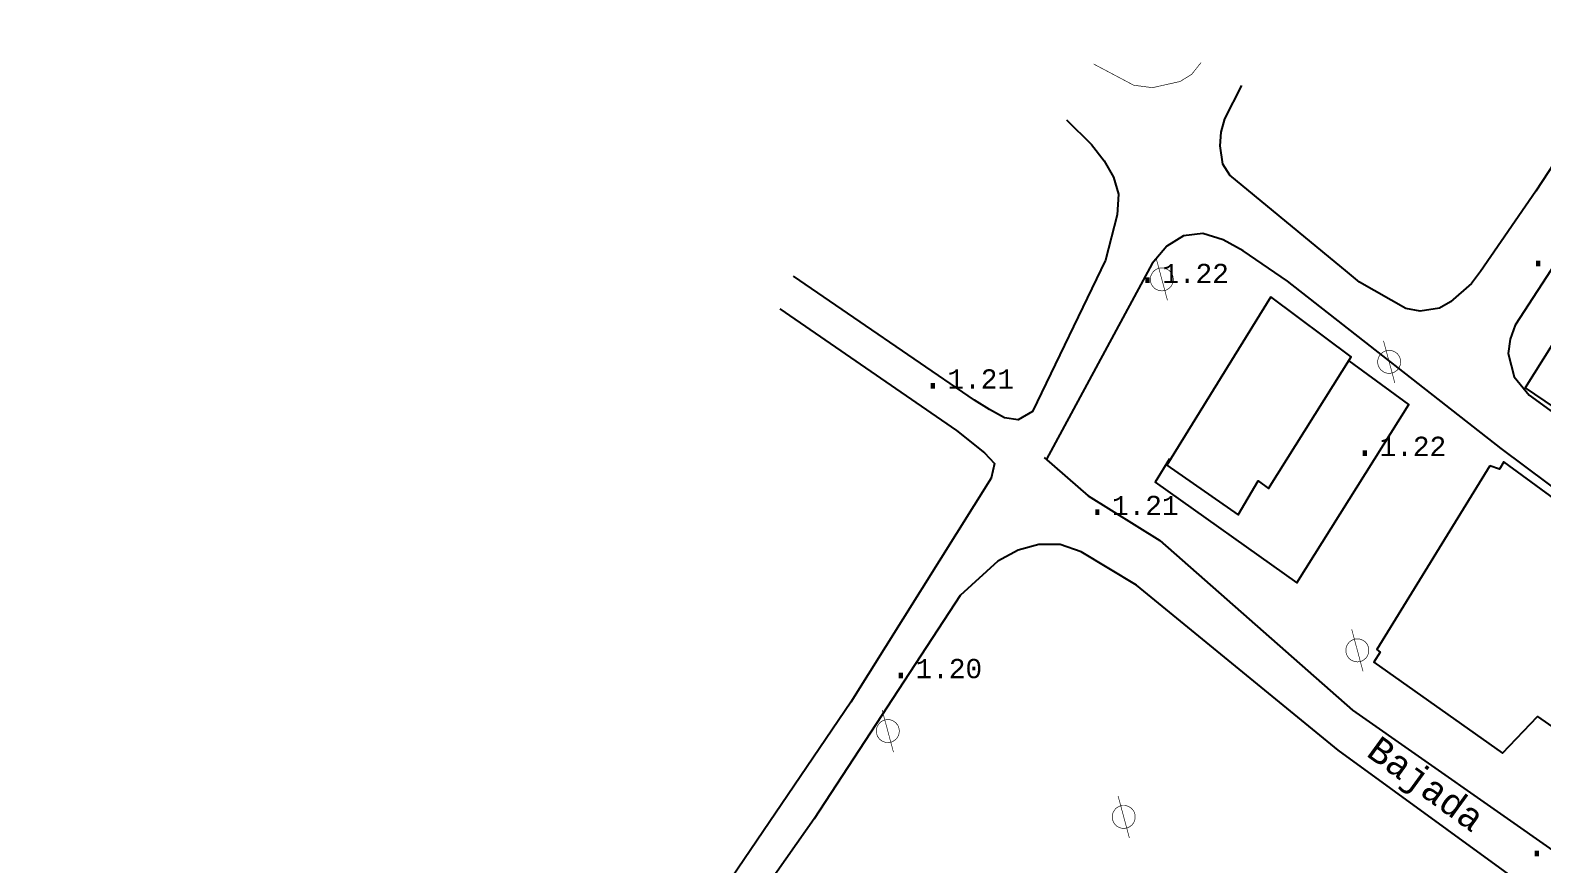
# Model space of a CAD drawing. Extents: x 743300 to 744100, y 4405700 to 4406200.
# Drawn here: x 743359.2 to 743477, y 4405763.3 to 4405828.3 of the extents above; entities that cross this region are included whole.
import ezdxf

# ---------------------------------------------------------------- set-up
doc = ezdxf.new("R2010")
doc.units = 0
doc.header["$MEASUREMENT"] = 0
for name, color, linetype in [('2', 7, 'CONTINUOUS'), ('24', 7, 'CONTINUOUS'), ('41', 7, 'CONTINUOUS'), ('50', 7, 'CONTINUOUS'), ('51', 7, 'CONTINUOUS'), ('6', 7, 'CONTINUOUS'), ('8', 7, 'CONTINUOUS')]:
    doc.layers.add(name, color=color, linetype=linetype)
doc.styles.add('MONOTXT', font='monotxt', dxfattribs={"height": 0.2})

msp = doc.modelspace()

# ---------------------------------------------------------------- linework, layer by layer
at = {"layer": '2', "color": 7, "linetype": 'Continuous'}
msp.add_3dface([(744099.9999999999, 4405700), (744099.9999999999, 4406200), (743299.9999999999, 4406200), (743299.9999999999, 4405700)], dxfattribs=at)
at = {"layer": '41', "color": 1, "linetype": 'Continuous', "extrusion": (0.587701494184418, 0.8090778415785483, 0), "const_width": 0.05, "elevation": 4001553.866756}
msp.add_lwpolyline([(1987750.169223117, 7.98), (1987746.374779812, 3.94)], dxfattribs=at)
at = {"layer": '41', "color": 1, "linetype": 'Continuous'}
for points in [[(743496.6299999999, 4405801.810000001, 8.15), (743498.6599999998, 4405805, 2.14), (743484.5300000001, 4405814.5, 2.64), (743475.67, 4405800.38, 2.34), (743489.9699999999, 4405790.71, 1.9), (743491.52, 4405792.53, 1.9)], [(743447.97, 4405794.85, 6.27), (743446.8299999998, 4405793.03, 3), (743457.8699999999, 4405785.2, 2.43), (743466.5999999999, 4405799.09, 2.27), (743461.97, 4405802.48, 6.43)]]:
    msp.add_polyline3d(points, dxfattribs=at)
at = {"layer": '51', "color": 1, "linetype": 'Continuous'}
for points in [[(743455.8499999999, 4405807.47, 6.02), (743447.76, 4405794.37, 6.01), (743453.2999999998, 4405790.5, 6.01), (743454.86, 4405793.13, 6.98), (743455.67, 4405792.55, 6.98), (743462.1099999999, 4405802.8, 6.43), (743455.8499999999, 4405807.47, 6.02)], [(743472.92, 4405794.32, 8.11), (743464.12, 4405780, 8.03), (743464.38, 4405779.79, 8.03), (743463.89, 4405779, 7.7), (743473.92, 4405771.91, 7.85), (743476.6299999999, 4405774.77, 8.98), (743482.83, 4405770.47, 6.68), (743489.9799999999, 4405782.32, 6.58), (743484.22, 4405786.310000001, 7.87), (743484.48, 4405786.95, 7.87), (743474.02, 4405794.63, 7.89), (743473.6699999998, 4405794.04, 8.09), (743472.92, 4405794.32, 8.11)]]:
    msp.add_polyline3d(points, dxfattribs=at)
at = {"layer": '6', "color": 7, "linetype": 'Continuous', "const_width": 0.05, "elevation": 1.52}
msp.add_lwpolyline([(743450.41, 4405825.73), (743449.69, 4405824.82), (743448.78, 4405824.26), (743446.6299999999, 4405823.78), (743445.1699999998, 4405823.97), (743442.05, 4405825.62)], dxfattribs=at)
at = {"layer": '6', "color": 7, "linetype": 'Continuous'}
for points in [[(743539.2099999998, 4405929.72, 1.89), (743540.2, 4405928.58, 1.89), (743541.0200000001, 4405927.21, 1.89), (743541.34, 4405925.52, 1.89), (743541.09, 4405923.48, 1.89), (743530.3599999999, 4405904.5, 1.88), (743519.91, 4405886.57, 1.94), (743509.5099999999, 4405868.91, 1.93), (743499.32, 4405850.94, 1.93), (743488.09, 4405833.44, 1.93), (743476.4999999999, 4405815.72, 1.92), (743472.2, 4405809.46, 1.92), (743471.49, 4405808.53, 1.92), (743469.8699999999, 4405807.09, 1.92), (743468.9899999999, 4405806.59, 1.92), (743467.5, 4405806.37, 1.92), (743466.39, 4405806.57, 1.92), (743462.76, 4405808.61, 1.19)], [(743462.76, 4405808.61, 1.19), (743461.8299999998, 4405809.4, 1.37), (743452.67, 4405816.96, 1.54), (743452.1199999999, 4405817.810000001, 1.54), (743451.9, 4405819.24, 1.54), (743451.98, 4405820.32, 1.52), (743452.2599999999, 4405821.36, 1.52), (743453.5899999999, 4405823.95, 1.52)], [(743439.9199999998, 4405821.27, 1.52), (743441.89, 4405819.36, 1.52), (743442.8599999999, 4405818.09, 1.47), (743443.5999999999, 4405816.8, 1.46), (743443.9799999999, 4405815.47, 1.46), (743443.87, 4405813.88, 1.46), (743442.97, 4405810.35, 1.44), (743437.2899999998, 4405798.55, 1.16), (743436.17, 4405797.89, 1.16), (743435.0899999999, 4405798.060000001, 1.16), (743433.92, 4405798.7, 1.16), (743432.7699999998, 4405799.44, 1.36), (743418.65, 4405809.08, 1.49)], [(743479.7800000001, 4405812.79, 2.18), (743474.9, 4405805.28, 2.18), (743474.4999999999, 4405804.17, 2.18), (743474.35, 4405803.06, 2.18), (743474.8299999998, 4405801.24, 2.18), (743475.98, 4405799.810000001, 2.16), (743489.1799999998, 4405790.22, 1.75)], [(743490.41, 4405783.27, 1.74), (743473.81, 4405795.65, 1.73), (743457.16, 4405808.71, 1.73), (743453.69, 4405811.07, 1.71), (743452.14, 4405811.92, 1.71), (743450.56, 4405812.42, 1.71), (743449.0599999998, 4405812.23, 1.68), (743447.74, 4405811.42, 1.65), (743446.5999999999, 4405810.08, 1.62), (743443.63, 4405804.55, 1.6), (743438.37, 4405794.84, 1.18)], [(743417.5899999999, 4405806.54, 1.49), (743431.3599999999, 4405797.060000001, 1.36), (743433.5499999998, 4405795.33, 1.36), (743434.31, 4405794.5, 1.36), (743434.0699999998, 4405793.35, 1.36), (743423.1199999999, 4405775.9, 1.3), (743411.37, 4405758.58, 1.44), (743398.7499999999, 4405741.560000001, 1.84), (743390.3099999998, 4405730.53, 1.83), (743389.3200000002, 4405729.98, 1.83), (743388.36, 4405730.9, 1.83), (743388.2800000001, 4405732.63, 1.83), (743391.9599999998, 4405752.48, 2.02), (743395.9599999998, 4405761.37, 2.02)], [(743438.18, 4405794.96, 1.37), (743441.6099999999, 4405791.96, 1.37), (743447.2, 4405788.5, 1.27), (743462.22, 4405775.26, 1.27), (743478.61, 4405763.78, 1.28)], [(743478.1, 4405759.8, 1.67), (743461.1099999999, 4405772.16, 1.71), (743445.38, 4405785, 1.55), (743441.07, 4405787.62, 1.46), (743439.4300000002, 4405788.19, 1.46), (743437.7699999998, 4405788.17, 1.46), (743436.1499999998, 4405787.75, 1.46), (743434.5799999998, 4405786.88, 1.46), (743431.64, 4405784.21, 1.46), (743420.25, 4405766.79, 1.37), (743408.23, 4405749.67, 1.47), (743396.53, 4405732.76, 1.79), (743391.4200000002, 4405724.68, 1.88), (743391.11, 4405723.72, 1.87), (743390.94, 4405721.91, 1.87), (743391.3999999998, 4405720.35, 1.87), (743392.3200000002, 4405718.89, 1.87), (743393.5999999999, 4405717.41, 1.87), (743410.16, 4405705.74, 1.8), (743418.0999999999, 4405700, 1.74)]]:
    msp.add_polyline3d(points, dxfattribs=at)
at = {"layer": '8', "color": 7, "linetype": 'Continuous', "const_width": 0.05}
for points, elevation in [([(743447.7999999998, 4405807.2), (743446.92, 4405810.48)], 9.38), ([(743447.8099999998, 4405809.61), (743447.76, 4405809.64), (743447.7, 4405809.66), (743447.65, 4405809.69), (743447.5999999999, 4405809.7), (743447.54, 4405809.72), (743447.4899999999, 4405809.72), (743447.43, 4405809.73), (743447.3799999999, 4405809.73), (743447.3200000002, 4405809.73), (743447.2599999999, 4405809.73), (743447.2, 4405809.72), (743447.15, 4405809.71), (743447.0899999999, 4405809.69), (743447.0399999998, 4405809.68), (743446.99, 4405809.65), (743446.94, 4405809.63), (743446.89, 4405809.6), (743446.8399999999, 4405809.57), (743446.8, 4405809.54), (743446.7499999999, 4405809.5), (743446.7099999998, 4405809.46), (743446.68, 4405809.42), (743446.64, 4405809.37), (743446.6099999999, 4405809.32), (743446.5799999998, 4405809.27), (743446.55, 4405809.23), (743446.5299999998, 4405809.17), (743446.5099999999, 4405809.12), (743446.4899999999, 4405809.06), (743446.48, 4405809.01), (743446.4699999999, 4405808.95), (743446.4699999999, 4405808.9), (743446.4699999999, 4405808.84), (743446.4699999999, 4405808.78), (743446.4699999999, 4405808.73), (743446.48, 4405808.67), (743446.4899999999, 4405808.62), (743446.5099999999, 4405808.560000001), (743446.5299999998, 4405808.51), (743446.55, 4405808.46), (743446.5799999998, 4405808.4), (743446.6099999999, 4405808.36), (743446.64, 4405808.310000001), (743446.6699999998, 4405808.27), (743446.7099999998, 4405808.22), (743446.7499999999, 4405808.18), (743446.8, 4405808.15), (743446.8399999999, 4405808.11), (743446.89, 4405808.08), (743446.94, 4405808.05), (743446.99, 4405808.03), (743447.0399999998, 4405808.01), (743447.0899999999, 4405807.99), (743447.15, 4405807.97), (743447.21, 4405807.96), (743447.2599999999, 4405807.95), (743447.3200000002, 4405807.95), (743447.3699999999, 4405807.94), (743447.43, 4405807.95), (743447.4899999999, 4405807.96), (743447.54, 4405807.97), (743447.5999999999, 4405807.98), (743447.65, 4405807.99), (743447.7099999998, 4405808.01), (743447.76, 4405808.04), (743447.8099999998, 4405808.07), (743447.8599999999, 4405808.1), (743447.9, 4405808.13), (743447.94, 4405808.17), (743447.99, 4405808.2), (743448.03, 4405808.24), (743448.0599999998, 4405808.29), (743448.0999999999, 4405808.33), (743448.1299999999, 4405808.38), (743448.15, 4405808.43), (743448.1800000002, 4405808.48), (743448.2, 4405808.54), (743448.2199999999, 4405808.59), (743448.23, 4405808.64), (743448.2399999999, 4405808.7), (743448.25, 4405808.76), (743448.25, 4405808.81), (743448.25, 4405808.87), (743448.25, 4405808.92), (743448.2399999999, 4405808.98), (743448.23, 4405809.04), (743448.2199999999, 4405809.09), (743448.2, 4405809.15), (743448.1800000002, 4405809.2), (743448.16, 4405809.25), (743448.1299999999, 4405809.3), (743448.0999999999, 4405809.35), (743448.0599999998, 4405809.39), (743448.03, 4405809.44), (743447.99, 4405809.48), (743447.95, 4405809.52), (743447.9, 4405809.55), (743447.8499999999, 4405809.58), (743447.8099999998, 4405809.61)], 9.38), ([(743465.5300000001, 4405803.18), (743465.48, 4405803.21), (743465.42, 4405803.23), (743465.37, 4405803.26), (743465.32, 4405803.27), (743465.26, 4405803.29), (743465.2099999998, 4405803.29), (743465.15, 4405803.3), (743465.1000000002, 4405803.3), (743465.04, 4405803.3), (743464.9799999999, 4405803.3), (743464.9199999998, 4405803.29), (743464.87, 4405803.28), (743464.81, 4405803.26), (743464.7599999999, 4405803.25), (743464.71, 4405803.22), (743464.6599999998, 4405803.2), (743464.6099999999, 4405803.17), (743464.56, 4405803.14), (743464.52, 4405803.11), (743464.4699999999, 4405803.07), (743464.4300000002, 4405803.03), (743464.4, 4405802.99), (743464.36, 4405802.94), (743464.3299999998, 4405802.89), (743464.3, 4405802.84), (743464.27, 4405802.8), (743464.2499999999, 4405802.74), (743464.2299999999, 4405802.69), (743464.2099999998, 4405802.63), (743464.2000000002, 4405802.58), (743464.19, 4405802.52), (743464.19, 4405802.47), (743464.19, 4405802.41), (743464.19, 4405802.35), (743464.19, 4405802.3), (743464.2000000002, 4405802.24), (743464.2099999998, 4405802.19), (743464.2299999999, 4405802.13), (743464.2499999999, 4405802.08), (743464.27, 4405802.03), (743464.3, 4405801.97), (743464.3299999998, 4405801.93), (743464.36, 4405801.88), (743464.3899999999, 4405801.84), (743464.4300000002, 4405801.79), (743464.4699999999, 4405801.75), (743464.52, 4405801.72), (743464.56, 4405801.68), (743464.6099999999, 4405801.65), (743464.6599999998, 4405801.62), (743464.71, 4405801.6), (743464.7599999999, 4405801.58), (743464.81, 4405801.560000001), (743464.87, 4405801.54), (743464.93, 4405801.53), (743464.9799999999, 4405801.52), (743465.04, 4405801.52), (743465.0899999999, 4405801.51), (743465.15, 4405801.52), (743465.2099999998, 4405801.53), (743465.26, 4405801.54), (743465.32, 4405801.55), (743465.37, 4405801.560000001), (743465.4299999998, 4405801.58), (743465.48, 4405801.61), (743465.5300000001, 4405801.64), (743465.5799999998, 4405801.67), (743465.62, 4405801.7), (743465.66, 4405801.74), (743465.7099999998, 4405801.77), (743465.7499999999, 4405801.810000001), (743465.7799999998, 4405801.86), (743465.82, 4405801.9), (743465.8499999999, 4405801.95), (743465.87, 4405802), (743465.9, 4405802.05), (743465.92, 4405802.11), (743465.9399999998, 4405802.16), (743465.95, 4405802.21), (743465.9599999998, 4405802.27), (743465.97, 4405802.33), (743465.97, 4405802.38), (743465.97, 4405802.44), (743465.97, 4405802.49), (743465.9599999998, 4405802.55), (743465.95, 4405802.61), (743465.9399999998, 4405802.66), (743465.92, 4405802.72), (743465.9, 4405802.77), (743465.88, 4405802.82), (743465.8499999999, 4405802.87), (743465.82, 4405802.92), (743465.7799999998, 4405802.96), (743465.7499999999, 4405803.01), (743465.7099999998, 4405803.05), (743465.6699999998, 4405803.09), (743465.62, 4405803.12), (743465.5700000002, 4405803.15), (743465.5300000001, 4405803.18)], 9.38), ([(743465.5199999998, 4405800.77), (743464.64, 4405804.05)], 9.38), ([(743463.05, 4405780.7), (743462.9999999999, 4405780.73), (743462.9400000002, 4405780.75), (743462.8899999999, 4405780.78), (743462.8399999999, 4405780.79), (743462.7799999998, 4405780.810000001), (743462.73, 4405780.810000001), (743462.6700000002, 4405780.82), (743462.6199999999, 4405780.82), (743462.5599999998, 4405780.82), (743462.5, 4405780.82), (743462.44, 4405780.810000001), (743462.3899999999, 4405780.8), (743462.3299999998, 4405780.78), (743462.28, 4405780.77), (743462.23, 4405780.74), (743462.18, 4405780.72), (743462.1299999999, 4405780.69), (743462.08, 4405780.66), (743462.04, 4405780.63), (743461.99, 4405780.59), (743461.95, 4405780.55), (743461.9200000002, 4405780.51), (743461.8799999999, 4405780.46), (743461.8499999999, 4405780.41), (743461.82, 4405780.36), (743461.79, 4405780.32), (743461.77, 4405780.26), (743461.75, 4405780.21), (743461.73, 4405780.15), (743461.7199999999, 4405780.1), (743461.71, 4405780.04), (743461.71, 4405779.99), (743461.71, 4405779.93), (743461.71, 4405779.87), (743461.71, 4405779.82), (743461.7199999999, 4405779.76), (743461.73, 4405779.71), (743461.75, 4405779.65), (743461.77, 4405779.6), (743461.79, 4405779.55), (743461.82, 4405779.49), (743461.8499999999, 4405779.45), (743461.8799999999, 4405779.4), (743461.91, 4405779.36), (743461.95, 4405779.31), (743461.99, 4405779.27), (743462.04, 4405779.24), (743462.08, 4405779.2), (743462.1299999999, 4405779.17), (743462.18, 4405779.14), (743462.23, 4405779.12), (743462.28, 4405779.1), (743462.3299999998, 4405779.08), (743462.3899999999, 4405779.060000001), (743462.4499999998, 4405779.05), (743462.5, 4405779.04), (743462.5599999998, 4405779.04), (743462.6099999999, 4405779.03), (743462.6700000002, 4405779.04), (743462.73, 4405779.05), (743462.7799999998, 4405779.060000001), (743462.8399999999, 4405779.07), (743462.8899999999, 4405779.08), (743462.95, 4405779.1), (743462.9999999999, 4405779.13), (743463.05, 4405779.16), (743463.1, 4405779.19), (743463.14, 4405779.22), (743463.1800000002, 4405779.26), (743463.2299999999, 4405779.29), (743463.27, 4405779.33), (743463.3, 4405779.38), (743463.34, 4405779.42), (743463.3699999999, 4405779.47), (743463.3899999999, 4405779.52), (743463.42, 4405779.57), (743463.44, 4405779.63), (743463.4599999998, 4405779.68), (743463.4699999999, 4405779.73), (743463.4799999999, 4405779.79), (743463.4899999999, 4405779.85), (743463.4899999999, 4405779.9), (743463.4899999999, 4405779.96), (743463.4899999999, 4405780.01), (743463.4799999999, 4405780.07), (743463.4699999999, 4405780.13), (743463.4599999998, 4405780.18), (743463.44, 4405780.24), (743463.42, 4405780.29), (743463.3999999998, 4405780.34), (743463.3699999999, 4405780.39), (743463.34, 4405780.44), (743463.3, 4405780.48), (743463.27, 4405780.53), (743463.2299999999, 4405780.57), (743463.19, 4405780.61), (743463.14, 4405780.64), (743463.0899999999, 4405780.67), (743463.05, 4405780.7)], 9.38), ([(743463.0399999998, 4405778.29), (743462.16, 4405781.57)], 9.38), ([(743426.44, 4405772), (743425.56, 4405775.28)], 9.4), ([(743426.45, 4405774.41), (743426.4, 4405774.44), (743426.3399999999, 4405774.46), (743426.29, 4405774.49), (743426.24, 4405774.5), (743426.1799999998, 4405774.52), (743426.13, 4405774.52), (743426.07, 4405774.53), (743426.02, 4405774.53), (743425.9599999998, 4405774.53), (743425.8999999998, 4405774.53), (743425.84, 4405774.52), (743425.79, 4405774.51), (743425.73, 4405774.49), (743425.68, 4405774.48), (743425.6299999999, 4405774.45), (743425.5799999998, 4405774.43), (743425.5300000001, 4405774.4), (743425.4799999999, 4405774.37), (743425.4400000002, 4405774.34), (743425.3899999999, 4405774.3), (743425.3499999999, 4405774.26), (743425.32, 4405774.22), (743425.28, 4405774.17), (743425.25, 4405774.12), (743425.2199999999, 4405774.07), (743425.19, 4405774.03), (743425.17, 4405773.97), (743425.1499999998, 4405773.92), (743425.1299999999, 4405773.86), (743425.1199999999, 4405773.81), (743425.11, 4405773.75), (743425.11, 4405773.7), (743425.11, 4405773.64), (743425.11, 4405773.58), (743425.11, 4405773.53), (743425.1199999999, 4405773.47), (743425.1299999999, 4405773.42), (743425.1499999998, 4405773.36), (743425.17, 4405773.310000001), (743425.19, 4405773.26), (743425.2199999999, 4405773.2), (743425.25, 4405773.16), (743425.28, 4405773.11), (743425.31, 4405773.07), (743425.3499999999, 4405773.02), (743425.3899999999, 4405772.98), (743425.4400000002, 4405772.95), (743425.4799999999, 4405772.91), (743425.5300000001, 4405772.88), (743425.5799999998, 4405772.85), (743425.6299999999, 4405772.83), (743425.68, 4405772.81), (743425.73, 4405772.79), (743425.79, 4405772.77), (743425.85, 4405772.76), (743425.8999999998, 4405772.75), (743425.9599999998, 4405772.75), (743426.0099999999, 4405772.74), (743426.07, 4405772.75), (743426.13, 4405772.76), (743426.1799999998, 4405772.77), (743426.24, 4405772.78), (743426.29, 4405772.79), (743426.35, 4405772.81), (743426.4, 4405772.84), (743426.45, 4405772.87), (743426.4999999999, 4405772.9), (743426.54, 4405772.93), (743426.5799999998, 4405772.97), (743426.63, 4405773), (743426.67, 4405773.04), (743426.7000000002, 4405773.09), (743426.7399999999, 4405773.13), (743426.7699999998, 4405773.18), (743426.7900000002, 4405773.23), (743426.82, 4405773.28), (743426.8399999999, 4405773.34), (743426.86, 4405773.39), (743426.87, 4405773.44), (743426.88, 4405773.5), (743426.89, 4405773.56), (743426.89, 4405773.61), (743426.89, 4405773.67), (743426.89, 4405773.72), (743426.88, 4405773.78), (743426.87, 4405773.84), (743426.86, 4405773.89), (743426.8399999999, 4405773.95), (743426.82, 4405774), (743426.8, 4405774.05), (743426.7699999998, 4405774.1), (743426.7399999999, 4405774.15), (743426.7000000002, 4405774.19), (743426.67, 4405774.24), (743426.63, 4405774.28), (743426.5899999999, 4405774.32), (743426.54, 4405774.35), (743426.4899999999, 4405774.38), (743426.45, 4405774.41)], 9.4), ([(743444.8399999999, 4405767.72), (743444.79, 4405767.75), (743444.7299999999, 4405767.77), (743444.68, 4405767.8), (743444.6299999999, 4405767.81), (743444.57, 4405767.83), (743444.52, 4405767.83), (743444.4599999998, 4405767.84), (743444.4099999998, 4405767.84), (743444.3499999999, 4405767.84), (743444.29, 4405767.84), (743444.2299999999, 4405767.83), (743444.1800000002, 4405767.82), (743444.1199999999, 4405767.8), (743444.07, 4405767.79), (743444.02, 4405767.76), (743443.9699999999, 4405767.74), (743443.92, 4405767.71), (743443.87, 4405767.68), (743443.83, 4405767.65), (743443.7799999998, 4405767.61), (743443.74, 4405767.57), (743443.7099999998, 4405767.53), (743443.6700000002, 4405767.48), (743443.6399999999, 4405767.43), (743443.6099999999, 4405767.38), (743443.5799999998, 4405767.34), (743443.56, 4405767.28), (743443.54, 4405767.23), (743443.52, 4405767.17), (743443.51, 4405767.12), (743443.5, 4405767.06), (743443.5, 4405767.01), (743443.5, 4405766.95), (743443.5, 4405766.89), (743443.5, 4405766.84), (743443.51, 4405766.78), (743443.52, 4405766.73), (743443.54, 4405766.67), (743443.56, 4405766.62), (743443.5799999998, 4405766.57), (743443.6099999999, 4405766.51), (743443.6399999999, 4405766.47), (743443.6700000002, 4405766.42), (743443.7, 4405766.38), (743443.74, 4405766.33), (743443.7799999998, 4405766.29), (743443.83, 4405766.26), (743443.87, 4405766.22), (743443.92, 4405766.19), (743443.9699999999, 4405766.16), (743444.02, 4405766.14), (743444.07, 4405766.12), (743444.1199999999, 4405766.1), (743444.1800000002, 4405766.08), (743444.2399999999, 4405766.07), (743444.29, 4405766.06), (743444.3499999999, 4405766.06), (743444.4, 4405766.05), (743444.4599999998, 4405766.06), (743444.52, 4405766.07), (743444.57, 4405766.08), (743444.6299999999, 4405766.09), (743444.68, 4405766.1), (743444.7399999999, 4405766.12), (743444.79, 4405766.15), (743444.8399999999, 4405766.18), (743444.89, 4405766.21), (743444.9300000002, 4405766.24), (743444.9699999999, 4405766.28), (743445.02, 4405766.310000001), (743445.0599999998, 4405766.35), (743445.09, 4405766.4), (743445.13, 4405766.44), (743445.16, 4405766.49), (743445.1799999998, 4405766.54), (743445.2099999998, 4405766.59), (743445.2299999999, 4405766.65), (743445.2499999999, 4405766.7), (743445.2599999999, 4405766.75), (743445.27, 4405766.81), (743445.28, 4405766.87), (743445.28, 4405766.92), (743445.28, 4405766.98), (743445.28, 4405767.03), (743445.27, 4405767.09), (743445.2599999999, 4405767.15), (743445.2499999999, 4405767.2), (743445.2299999999, 4405767.26), (743445.2099999998, 4405767.310000001), (743445.19, 4405767.36), (743445.16, 4405767.41), (743445.13, 4405767.46), (743445.09, 4405767.5), (743445.0599999998, 4405767.55), (743445.02, 4405767.59), (743444.9799999999, 4405767.63), (743444.9300000002, 4405767.66), (743444.8799999999, 4405767.69), (743444.8399999999, 4405767.72)], 9.37), ([(743444.8299999998, 4405765.31), (743443.95, 4405768.59)], 9.37)]:
    msp.add_lwpolyline(points, dxfattribs=dict(at, elevation=elevation))

# ---------------------------------------------------------------- texts
at = {"layer": '24', "color": 7, "linetype": 'Continuous', "style": 'MONOTXT'}
for s, height, p in [('.                           ', 1.99, (743475.8299999998, 4405809.85, 1.38)), ('.                           ', 1.99, (743445.3899999999, 4405808.55, 1.22)), ('1.22                        ', 1.5, (743447.39, 4405808.55, 1.22)), ('.                           ', 1.99, (743428.65, 4405800.33, 1.21)), ('1.21                        ', 1.5, (743430.6499999998, 4405800.33, 1.21)), ('1.22                        ', 1.5, (743464.3299999998, 4405795.08, 1.22)), ('.                           ', 1.99, (743462.3299999998, 4405795.08, 1.22)), ('1.21                        ', 1.5, (743443.4699999999, 4405790.47, 1.21)), ('.                           ', 1.99, (743441.47, 4405790.47, 1.21)), ('1.20                        ', 1.5, (743428.1600000001, 4405777.76, 1.2)), ('.                           ', 1.99, (743426.16, 4405777.76, 1.2)), ('.                           ', 1.99, (743475.73, 4405763.89, 1.22))]:
    msp.add_text(s, height=height, dxfattribs=at).set_placement(p)
at = {"layer": '50', "color": 7, "linetype": 'Continuous', "style": 'MONOTXT'}
msp.add_text('Bajada                      ', height=1.99, rotation=323.9599999996, dxfattribs=at).set_placement((743463.2000000002, 4405771.77))

doc.saveas('drawing.dxf')
